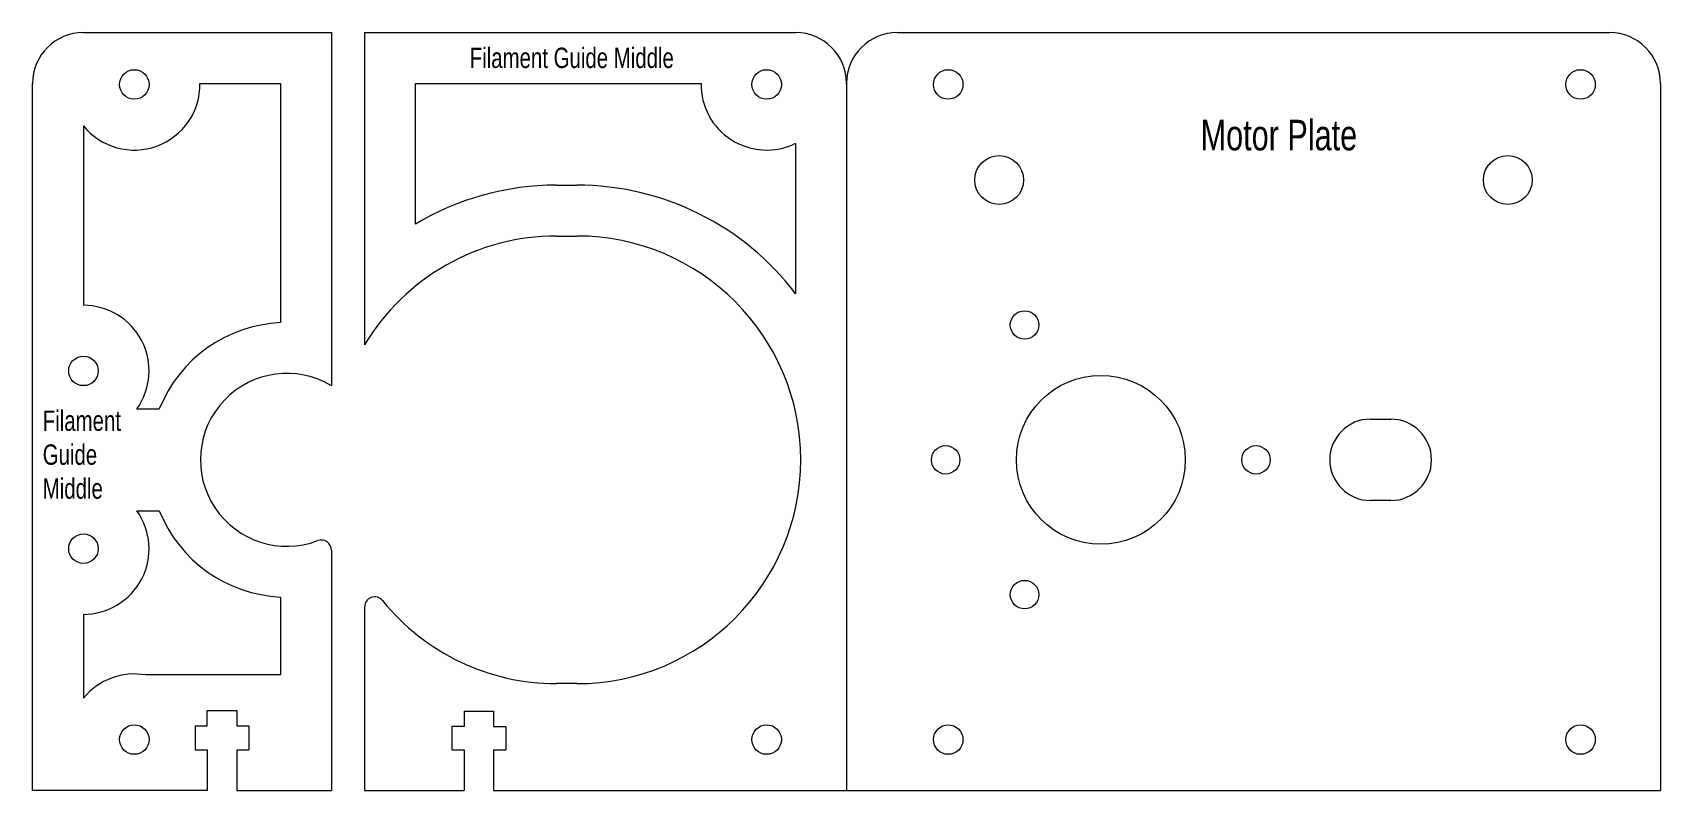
# Model space of a CAD drawing. Header units: millimetres. Extents: x 0 to 160, y 3 to 77.
import ezdxf

# ---------------------------------------------------------------- set-up
doc = ezdxf.new("R2010")
doc.units = ezdxf.units.MM
for name, color, linetype, lineweight, true_color in [('Filament Guide Middle', 7, 'CONTINUOUS', 0, 0x000000), ('Filament Guide Middle Honeycomb', 7, 'CONTINUOUS', 0, 0x000000), ('Filament Guide Middle Text', 4, 'CONTINUOUS', 0, 0x00ffff), ('Motor Plate', 7, 'CONTINUOUS', 0, 0x000000), ('Motor Plate Text', 4, 'CONTINUOUS', 0, 0x00ffff)]:
    doc.layers.add(name, color=color, linetype=linetype, lineweight=lineweight, true_color=true_color)
doc.styles.get("Standard").update_dxf_attribs({"font": 'txt', "width": 0.75})

msp = doc.modelspace()

# ---------------------------------------------------------------- linework, layer by layer
at = {"layer": 'Filament Guide Middle'}
for p, q in [((5, 77.25), (29.37, 77.25)), ((29.37, 77.25), (29.37, 42.54)), ((32.62, 77.25), (75, 77.25)), ((32.62, 77.25), (32.62, 46.55)), ((0, 2.75), (0, 72.25)), ((80, 72.25), (80, 2.75)), ((51.5, 57.25), (53.5, 57.25)), ((29.37, 26.37), (29.37, 2.75)), ((32.62, 20.78), (32.62, 2.75)), ((53.5, 13.25), (51.5, 13.25)), ((17.17, 9.1), (17.17, 10.6)), ((17.17, 10.6), (20.07, 10.6)), ((20.07, 10.6), (20.07, 9.1)), ((42.42, 10.55), (42.42, 9.05)), ((42.42, 10.55), (45.32, 10.55)), ((45.32, 10.55), (45.32, 9.05)), ((15.97, 9.1), (15.97, 6.75)), ((15.97, 9.1), (17.17, 9.1)), ((20.07, 9.1), (21.27, 9.1)), ((21.27, 9.1), (21.27, 6.75)), ((41.22, 9.05), (41.22, 6.75)), ((42.42, 9.05), (41.22, 9.05)), ((45.32, 9.05), (46.52, 9.05)), ((46.52, 9.05), (46.52, 6.75)), ((15.97, 6.75), (17.17, 6.75)), ((17.17, 6.75), (17.17, 2.75)), ((20.07, 6.75), (20.07, 2.75)), ((20.07, 6.75), (21.27, 6.75)), ((41.22, 6.75), (42.42, 6.75)), ((42.42, 6.75), (42.42, 2.75)), ((45.32, 6.75), (46.52, 6.75)), ((45.32, 6.75), (45.32, 2.75)), ((17.17, 2.75), (0, 2.75)), ((20.07, 2.75), (29.37, 2.75)), ((32.62, 2.75), (42.42, 2.75)), ((45.32, 2.75), (80, 2.75))]:
    msp.add_line(p, q, dxfattribs=at)
for centre in [(10, 72.15), (72.15, 72.15), (5, 43.99), (5, 26.51), (10, 7.75), (72.15, 7.75)]:
    msp.add_circle(centre, 1.45, dxfattribs=at)
for centre, radius, start, end in [((5, 72.25), 5, 90, 180), ((75, 72.25), 5, 0, 90), ((51.5, 35.25), 22, 90, 149.0877), ((53.5, 35.25), 22, 270, 90), ((25, 35.25), 8.5, 59.0222, 290.8096), ((28.38, 26.37), 1, 0, 110.8096), ((33.63, 20.78), 1, 38.9975, 180), ((51.5, 35.25), 22, 218.9975, 270)]:
    msp.add_arc(centre, radius, start, end, dxfattribs=at)
at = {"layer": 'Filament Guide Middle Honeycomb'}
for p, q in [((16.45, 72.25), (24.38, 72.25)), ((24.38, 72.25), (24.38, 48.74)), ((37.63, 58.41), (37.63, 72.25)), ((37.63, 72.25), (65.7, 72.25)), ((5, 68.08), (5, 50.44)), ((75, 66.36), (75, 51.58)), ((51.5, 62.25), (53.5, 62.25)), ((10.25, 40.25), (12.46, 40.25)), ((10.25, 30.25), (12.46, 30.25)), ((24.38, 21.76), (24.38, 14.1)), ((5, 20.06), (5, 11.82)), ((24.38, 14.1), (11.13, 14.1))]:
    msp.add_line(p, q, dxfattribs=at)
for centre, radius, start, end in [((10, 72.15), 6.45, 219.1774, 0.8883), ((72.15, 72.15), 6.45, 179.1117, 296.2226), ((51.5, 35.25), 27, 90, 120.9232), ((53.5, 35.25), 27, 37.2221, 90), ((5, 43.99), 6.45, 324.5604, 90), ((25, 35.25), 13.5, 92.6535, 158.2615), ((5, 26.51), 6.45, 270, 35.4396), ((25, 35.25), 13.5, 201.7385, 267.3465), ((10, 7.75), 6.45, 79.8977, 140.8226)]:
    msp.add_arc(centre, radius, start, end, dxfattribs=at)
at = {"layer": 'Motor Plate'}
for p, q in [((85, 77.25), (155, 77.25)), ((160, 72.25), (160, 2.75)), ((131.5, 39.25), (133.5, 39.25)), ((133.5, 31.25), (131.5, 31.25)), ((80, 2.75), (160, 2.75))]:
    msp.add_line(p, q, dxfattribs=at)
for centre, radius in [((90, 72.15), 1.45), ((152.15, 72.15), 1.45), ((95, 62.75), 2.4), ((145, 62.75), 2.4), ((97.5, 48.5), 1.4), ((105, 35.25), 8.3), ((89.75, 35.25), 1.4), ((120.25, 35.25), 1.4), ((97.5, 22), 1.4), ((90, 7.75), 1.45), ((152.15, 7.75), 1.45)]:
    msp.add_circle(centre, radius, dxfattribs=at)
for centre, radius, start, end in [((85, 72.25), 5, 90, 180), ((155, 72.25), 5, 0, 90), ((131.5, 35.25), 4, 90, 270), ((133.5, 35.25), 4, 270, 90)]:
    msp.add_arc(centre, radius, start, end, dxfattribs=at)

# ---------------------------------------------------------------- texts
at = {"layer": 'Filament Guide Middle Text', "char_height": 2, "width": 100}
for s, insert, attachment_point in [('Filament\\~Guide\\~Middle', (53, 74.75), 5), ('Filament\\PGuide\\PMiddle', (1, 35.75), 4)]:
    msp.add_mtext(s, dxfattribs=dict(at, insert=insert, attachment_point=attachment_point))
at = {"layer": 'Motor Plate Text', "insert": (122.5, 67.15), "char_height": 3, "width": 100, "attachment_point": 5}
msp.add_mtext('Motor\\~Plate', dxfattribs=at)

doc.saveas('drawing.dxf')
